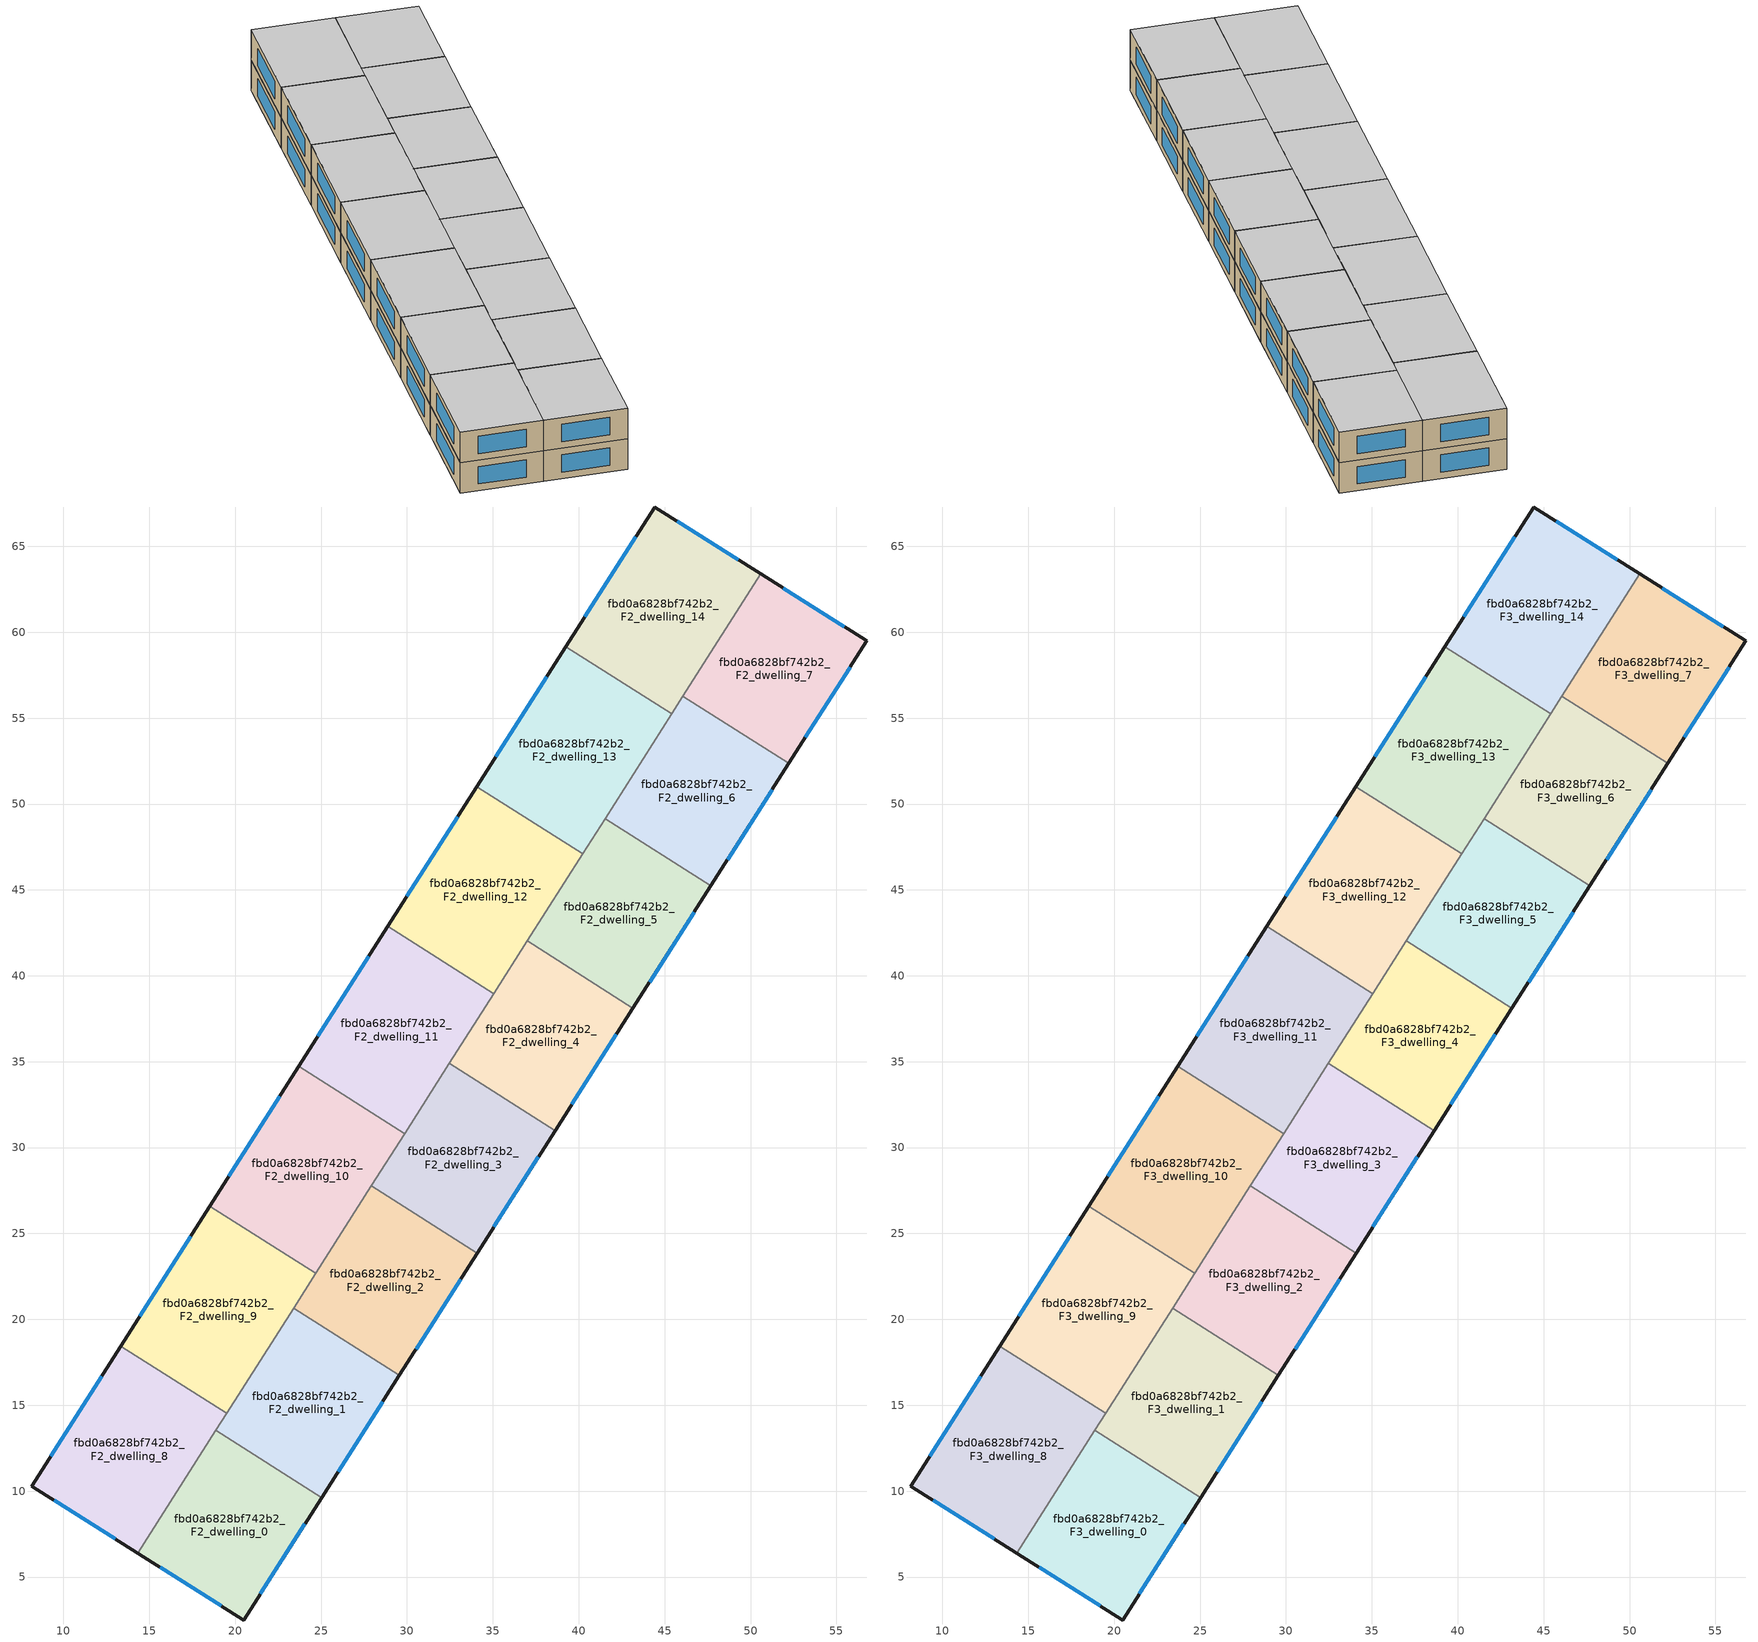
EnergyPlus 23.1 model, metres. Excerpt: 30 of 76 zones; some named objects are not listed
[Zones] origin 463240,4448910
fbd0a6828bf742b2_F2_dwelling_0
 floor to fbd0a6828bf742b2_F1_dwelling_0 (EU_floor_Construction): 25.03,9.61 20.5,2.5 14.33,6.39 18.87,13.53 z6
 wall outside (EU_wall_Construction): 14.33,6.39 20.5,2.5 25.03,9.61 z6:9
 wall to fbd0a6828bf742b2_F2_dwelling_1 (EU_wall_Construction): 25.03,9.61 18.87,13.53 z6:9
 wall to fbd0a6828bf742b2_F2_dwelling_8 (EU_wall_Construction): 18.87,13.53 14.33,6.39 z6:9
 window (EU_Window_Construction): 21.47,4.02 24.06,8.09 / 15.65,5.56 19.18,3.33 z6.64:8.36
fbd0a6828bf742b2_F2_dwelling_1
 floor to fbd0a6828bf742b2_F1_dwelling_1 (EU_floor_Construction): 29.56,16.74 25.03,9.61 18.87,13.53 23.4,20.66 z6
 wall outside (EU_wall_Construction): 25.03,9.61 29.56,16.74 z6:9
 wall to fbd0a6828bf742b2_F2_dwelling_2 (EU_wall_Construction): 29.56,16.74 23.4,20.66 z6:9
 wall to fbd0a6828bf742b2_F2_dwelling_9 (EU_wall_Construction): 23.4,20.66 19.5,14.53 z6:9
 wall to fbd0a6828bf742b2_F2_dwelling_8 (EU_wall_Construction): 19.5,14.53 18.87,13.53 z6:9
 window (EU_Window_Construction): 26,11.14 28.59,15.21 z6.64:8.36
fbd0a6828bf742b2_F2_dwelling_10
 floor to fbd0a6828bf742b2_F1_dwelling_10 (EU_floor_Construction): 29.86,30.81 24.68,22.67 18.53,26.59 23.71,34.73 z6
 wall outside (EU_wall_Construction): 23.71,34.73 18.53,26.59 z6:9
 wall to fbd0a6828bf742b2_F2_dwelling_11 (EU_wall_Construction): 29.86,30.81 23.71,34.73 z6:9
 wall to fbd0a6828bf742b2_F2_dwelling_9 (EU_wall_Construction): 18.53,26.59 24.68,22.67 z6:9
 wall to fbd0a6828bf742b2_F2_dwelling_2 (EU_wall_Construction): 24.68,22.67 27.93,27.78 z6:9
 wall to fbd0a6828bf742b2_F2_dwelling_3 (EU_wall_Construction): 27.93,27.78 29.86,30.81 z6:9
 window (EU_Window_Construction): 22.6,32.99 19.64,28.33 z6.64:8.36
fbd0a6828bf742b2_F2_dwelling_11
 floor to fbd0a6828bf742b2_F1_dwelling_11 (EU_floor_Construction): 35.05,38.96 29.86,30.81 23.71,34.73 28.89,42.87 z6
 wall outside (EU_wall_Construction): 28.89,42.87 23.71,34.73 z6:9
 wall to fbd0a6828bf742b2_F2_dwelling_12 (EU_wall_Construction): 35.05,38.96 28.89,42.87 z6:9
 wall to fbd0a6828bf742b2_F2_dwelling_3 (EU_wall_Construction): 29.86,30.81 32.47,34.9 z6:9
 wall to fbd0a6828bf742b2_F2_dwelling_4 (EU_wall_Construction): 32.47,34.9 35.05,38.96 z6:9
 window (EU_Window_Construction): 27.78,41.13 24.82,36.47 z6.64:8.36
fbd0a6828bf742b2_F2_dwelling_12
 floor to fbd0a6828bf742b2_F1_dwelling_12 (EU_floor_Construction): 40.23,47.1 35.05,38.96 28.89,42.87 34.07,51.02 z6
 wall outside (EU_wall_Construction): 34.07,51.02 28.89,42.87 z6:9
 wall to fbd0a6828bf742b2_F2_dwelling_13 (EU_wall_Construction): 40.23,47.1 34.07,51.02 z6:9
 wall to fbd0a6828bf742b2_F2_dwelling_5 (EU_wall_Construction): 37,42.03 40.23,47.1 z6:9
 wall to fbd0a6828bf742b2_F2_dwelling_4 (EU_wall_Construction): 35.05,38.96 37,42.03 z6:9
 window (EU_Window_Construction): 32.96,49.27 30,44.62 z6.64:8.36
fbd0a6828bf742b2_F2_dwelling_13
 floor to fbd0a6828bf742b2_F1_dwelling_13 (EU_floor_Construction): 45.41,55.24 40.23,47.1 34.07,51.02 39.25,59.16 z6
 wall outside (EU_wall_Construction): 39.25,59.16 34.07,51.02 z6:9
 wall to fbd0a6828bf742b2_F2_dwelling_14 (EU_wall_Construction): 45.41,55.24 39.25,59.16 z6:9
 wall to fbd0a6828bf742b2_F2_dwelling_6 (EU_wall_Construction): 41.54,49.15 45.41,55.24 z6:9
 wall to fbd0a6828bf742b2_F2_dwelling_5 (EU_wall_Construction): 40.23,47.1 41.53,49.15 z6:9
 window (EU_Window_Construction): 38.14,57.41 35.18,52.76 z6.64:8.36
fbd0a6828bf742b2_F2_dwelling_14
 floor to fbd0a6828bf742b2_F1_dwelling_14 (EU_floor_Construction): 50.6,63.39 45.41,55.24 39.25,59.16 44.43,67.29 z6
 wall outside (EU_wall_Construction): 50.6,63.39 44.43,67.29 39.25,59.16 z6:9
 wall to fbd0a6828bf742b2_F2_dwelling_7 (EU_wall_Construction): 46.07,56.28 50.6,63.39 z6:9
 wall to fbd0a6828bf742b2_F2_dwelling_6 (EU_wall_Construction): 45.41,55.24 46.07,56.28 z6:9
 window (EU_Window_Construction): 43.32,65.55 40.36,60.9 / 49.27,64.23 45.75,66.46 z6.64:8.36
fbd0a6828bf742b2_F2_dwelling_2
 floor to fbd0a6828bf742b2_F1_dwelling_2 (EU_floor_Construction): 34.09,23.86 29.56,16.74 23.4,20.66 27.93,27.78 z6
 wall outside (EU_wall_Construction): 29.56,16.74 34.09,23.86 z6:9
 wall to fbd0a6828bf742b2_F2_dwelling_3 (EU_wall_Construction): 34.09,23.86 27.93,27.78 z6:9
 wall to fbd0a6828bf742b2_F2_dwelling_9 (EU_wall_Construction): 24.68,22.67 23.4,20.66 z6:9
 window (EU_Window_Construction): 30.53,18.26 33.12,22.34 z6.64:8.36
fbd0a6828bf742b2_F2_dwelling_3
 floor to fbd0a6828bf742b2_F1_dwelling_3 (EU_floor_Construction): 38.63,30.99 34.09,23.86 27.93,27.78 32.47,34.9 z6
 wall outside (EU_wall_Construction): 34.09,23.86 38.63,30.99 z6:9
 wall to fbd0a6828bf742b2_F2_dwelling_4 (EU_wall_Construction): 38.63,30.99 32.47,34.9 z6:9
 window (EU_Window_Construction): 35.06,25.39 37.65,29.46 z6.64:8.36
fbd0a6828bf742b2_F2_dwelling_4
 floor to fbd0a6828bf742b2_F1_dwelling_4 (EU_floor_Construction): 43.16,38.11 38.63,30.99 32.47,34.9 37,42.03 z6
 wall outside (EU_wall_Construction): 38.63,30.99 43.16,38.11 z6:9
 wall to fbd0a6828bf742b2_F2_dwelling_5 (EU_wall_Construction): 43.16,38.11 37,42.03 z6:9
 window (EU_Window_Construction): 39.6,32.51 42.19,36.58 z6.64:8.36
fbd0a6828bf742b2_F2_dwelling_5
 floor to fbd0a6828bf742b2_F1_dwelling_5 (EU_floor_Construction): 47.69,45.24 43.16,38.11 37,42.03 41.53,49.15 z6
 wall outside (EU_wall_Construction): 43.16,38.11 47.69,45.24 z6:9
 wall to fbd0a6828bf742b2_F2_dwelling_6 (EU_wall_Construction): 47.69,45.24 41.53,49.15 z6:9
 window (EU_Window_Construction): 44.13,39.64 46.72,43.71 z6.64:8.36
fbd0a6828bf742b2_F2_dwelling_6
 floor to fbd0a6828bf742b2_F1_dwelling_6 (EU_floor_Construction): 52.23,52.36 47.69,45.24 41.53,49.15 46.07,56.28 z6
 wall outside (EU_wall_Construction): 47.69,45.24 52.23,52.36 z6:9
 wall to fbd0a6828bf742b2_F2_dwelling_7 (EU_wall_Construction): 52.23,52.36 46.07,56.28 z6:9
 window (EU_Window_Construction): 48.66,46.76 51.26,50.83 z6.64:8.36
fbd0a6828bf742b2_F2_dwelling_7
 floor to fbd0a6828bf742b2_F1_dwelling_7 (EU_floor_Construction): 56.77,59.5 52.23,52.36 46.07,56.28 50.6,63.39 z6
 wall outside (EU_wall_Construction): 52.23,52.36 56.77,59.5 50.6,63.39 z6:9
 window (EU_Window_Construction): 55.44,60.33 51.92,62.56 / 53.2,53.89 55.79,57.97 z6.64:8.36
fbd0a6828bf742b2_F2_dwelling_8
 floor to fbd0a6828bf742b2_F1_dwelling_8 (EU_floor_Construction): 19.5,14.53 14.33,6.39 8.16,10.29 13.34,18.45 z6
 wall outside (EU_wall_Construction): 13.34,18.45 8.16,10.29 14.33,6.39 z6:9
 wall to fbd0a6828bf742b2_F2_dwelling_9 (EU_wall_Construction): 19.5,14.53 13.34,18.45 z6:9
 wall adiabatic (EU_wall_Construction): 19.5,14.53 23.4,20.66 / 19.5,14.53 23.4,20.66 z6:9
 window (EU_Window_Construction): 9.48,9.46 13.01,7.23 / 12.23,16.7 9.27,12.04 z6.64:8.36
fbd0a6828bf742b2_F2_dwelling_9
 floor to fbd0a6828bf742b2_F1_dwelling_9 (EU_floor_Construction): 24.68,22.67 19.5,14.53 13.34,18.45 18.53,26.59 z6
 wall outside (EU_wall_Construction): 18.53,26.59 13.34,18.45 z6:9
 window (EU_Window_Construction): 17.42,24.84 14.45,20.19 z6.64:8.36
fbd0a6828bf742b2_F3_dwelling_0
 floor to fbd0a6828bf742b2_F2_dwelling_0 (EU_floor_Construction): 25.03,9.61 20.5,2.5 14.33,6.39 18.87,13.53 z9
 wall outside (EU_wall_Construction): 14.33,6.39 20.5,2.5 25.03,9.61 z9:12
 wall to fbd0a6828bf742b2_F3_dwelling_1 (EU_wall_Construction): 25.03,9.61 18.87,13.53 z9:12
 wall to fbd0a6828bf742b2_F3_dwelling_8 (EU_wall_Construction): 18.87,13.53 14.33,6.39 z9:12
 window (EU_Window_Construction): 21.47,4.02 24.06,8.09 / 15.65,5.56 19.18,3.33 z9.64:11.36
 ceiling to fbd0a6828bf742b2_F4_dwelling_0 (EU_floor_Construction): 20.5,2.5 25.03,9.61 18.87,13.53 14.33,6.39 z12
fbd0a6828bf742b2_F3_dwelling_1
 floor to fbd0a6828bf742b2_F2_dwelling_1 (EU_floor_Construction): 29.56,16.74 25.03,9.61 18.87,13.53 23.4,20.66 z9
 wall outside (EU_wall_Construction): 25.03,9.61 29.56,16.74 z9:12
 wall to fbd0a6828bf742b2_F3_dwelling_2 (EU_wall_Construction): 29.56,16.74 23.4,20.66 z9:12
 wall to fbd0a6828bf742b2_F3_dwelling_9 (EU_wall_Construction): 23.4,20.66 19.5,14.53 z9:12
 wall to fbd0a6828bf742b2_F3_dwelling_8 (EU_wall_Construction): 19.5,14.53 18.87,13.53 z9:12
 window (EU_Window_Construction): 26,11.14 28.59,15.21 z9.64:11.36
 ceiling to fbd0a6828bf742b2_F4_dwelling_1 (EU_floor_Construction): 25.03,9.61 29.56,16.74 23.4,20.66 18.87,13.53 z12
fbd0a6828bf742b2_F3_dwelling_10
 floor to fbd0a6828bf742b2_F2_dwelling_10 (EU_floor_Construction): 29.86,30.81 24.68,22.67 18.53,26.59 23.71,34.73 z9
 wall outside (EU_wall_Construction): 23.71,34.73 18.53,26.59 z9:12
 wall to fbd0a6828bf742b2_F3_dwelling_11 (EU_wall_Construction): 29.86,30.81 23.71,34.73 z9:12
 wall to fbd0a6828bf742b2_F3_dwelling_9 (EU_wall_Construction): 18.53,26.59 24.68,22.67 z9:12
 wall to fbd0a6828bf742b2_F3_dwelling_2 (EU_wall_Construction): 24.68,22.67 27.93,27.78 z9:12
 wall to fbd0a6828bf742b2_F3_dwelling_3 (EU_wall_Construction): 27.93,27.78 29.86,30.81 z9:12
 window (EU_Window_Construction): 22.6,32.99 19.64,28.33 z9.64:11.36
 ceiling to fbd0a6828bf742b2_F4_dwelling_10 (EU_floor_Construction): 24.68,22.67 29.86,30.81 23.71,34.73 18.53,26.59 z12
fbd0a6828bf742b2_F3_dwelling_11
 floor to fbd0a6828bf742b2_F2_dwelling_11 (EU_floor_Construction): 35.05,38.96 29.86,30.81 23.71,34.73 28.89,42.87 z9
 wall outside (EU_wall_Construction): 28.89,42.87 23.71,34.73 z9:12
 wall to fbd0a6828bf742b2_F3_dwelling_12 (EU_wall_Construction): 35.05,38.96 28.89,42.87 z9:12
 wall to fbd0a6828bf742b2_F3_dwelling_3 (EU_wall_Construction): 29.86,30.81 32.47,34.9 z9:12
 wall to fbd0a6828bf742b2_F3_dwelling_4 (EU_wall_Construction): 32.47,34.9 35.05,38.96 z9:12
 window (EU_Window_Construction): 27.78,41.13 24.82,36.47 z9.64:11.36
 ceiling to fbd0a6828bf742b2_F4_dwelling_11 (EU_floor_Construction): 29.86,30.81 35.05,38.96 28.89,42.87 23.71,34.73 z12
fbd0a6828bf742b2_F3_dwelling_12
 floor to fbd0a6828bf742b2_F2_dwelling_12 (EU_floor_Construction): 40.23,47.1 35.05,38.96 28.89,42.87 34.07,51.02 z9
 wall outside (EU_wall_Construction): 34.07,51.02 28.89,42.87 z9:12
 wall to fbd0a6828bf742b2_F3_dwelling_13 (EU_wall_Construction): 40.23,47.1 34.07,51.02 z9:12
 wall to fbd0a6828bf742b2_F3_dwelling_5 (EU_wall_Construction): 37,42.03 40.23,47.1 z9:12
 wall to fbd0a6828bf742b2_F3_dwelling_4 (EU_wall_Construction): 35.05,38.96 37,42.03 z9:12
 window (EU_Window_Construction): 32.96,49.27 30,44.62 z9.64:11.36
 ceiling to fbd0a6828bf742b2_F4_dwelling_12 (EU_floor_Construction): 35.05,38.96 40.23,47.1 34.07,51.02 28.89,42.87 z12
fbd0a6828bf742b2_F3_dwelling_13
 floor to fbd0a6828bf742b2_F2_dwelling_13 (EU_floor_Construction): 45.41,55.24 40.23,47.1 34.07,51.02 39.25,59.16 z9
 wall outside (EU_wall_Construction): 39.25,59.16 34.07,51.02 z9:12
 wall to fbd0a6828bf742b2_F3_dwelling_14 (EU_wall_Construction): 45.41,55.24 39.25,59.16 z9:12
 wall to fbd0a6828bf742b2_F3_dwelling_6 (EU_wall_Construction): 41.54,49.15 45.41,55.24 z9:12
 wall to fbd0a6828bf742b2_F3_dwelling_5 (EU_wall_Construction): 40.23,47.1 41.53,49.15 z9:12
 window (EU_Window_Construction): 38.14,57.41 35.18,52.76 z9.64:11.36
 ceiling to fbd0a6828bf742b2_F4_dwelling_13 (EU_floor_Construction): 40.23,47.1 45.41,55.24 39.25,59.16 34.07,51.02 z12
fbd0a6828bf742b2_F3_dwelling_14
 floor to fbd0a6828bf742b2_F2_dwelling_14 (EU_floor_Construction): 50.6,63.39 45.41,55.24 39.25,59.16 44.43,67.29 z9
 wall outside (EU_wall_Construction): 50.6,63.39 44.43,67.29 39.25,59.16 z9:12
 wall to fbd0a6828bf742b2_F3_dwelling_7 (EU_wall_Construction): 46.07,56.28 50.6,63.39 z9:12
 wall to fbd0a6828bf742b2_F3_dwelling_6 (EU_wall_Construction): 45.41,55.24 46.07,56.28 z9:12
 window (EU_Window_Construction): 43.32,65.55 40.36,60.9 / 49.27,64.23 45.75,66.46 z9.64:11.36
 ceiling to fbd0a6828bf742b2_F4_dwelling_14 (EU_floor_Construction): 45.41,55.24 50.6,63.39 44.43,67.29 39.25,59.16 z12
fbd0a6828bf742b2_F3_dwelling_2
 floor to fbd0a6828bf742b2_F2_dwelling_2 (EU_floor_Construction): 34.09,23.86 29.56,16.74 23.4,20.66 27.93,27.78 z9
 wall outside (EU_wall_Construction): 29.56,16.74 34.09,23.86 z9:12
 wall to fbd0a6828bf742b2_F3_dwelling_3 (EU_wall_Construction): 34.09,23.86 27.93,27.78 z9:12
 wall to fbd0a6828bf742b2_F3_dwelling_9 (EU_wall_Construction): 24.68,22.67 23.4,20.66 z9:12
 window (EU_Window_Construction): 30.53,18.26 33.12,22.34 z9.64:11.36
 ceiling to fbd0a6828bf742b2_F4_dwelling_2 (EU_floor_Construction): 29.56,16.74 34.09,23.86 27.93,27.78 23.4,20.66 z12
fbd0a6828bf742b2_F3_dwelling_3
 floor to fbd0a6828bf742b2_F2_dwelling_3 (EU_floor_Construction): 38.63,30.99 34.09,23.86 27.93,27.78 32.47,34.9 z9
 wall outside (EU_wall_Construction): 34.09,23.86 38.63,30.99 z9:12
 wall to fbd0a6828bf742b2_F3_dwelling_4 (EU_wall_Construction): 38.63,30.99 32.47,34.9 z9:12
 window (EU_Window_Construction): 35.06,25.39 37.65,29.46 z9.64:11.36
 ceiling to fbd0a6828bf742b2_F4_dwelling_3 (EU_floor_Construction): 34.09,23.86 38.63,30.99 32.47,34.9 27.93,27.78 z12
fbd0a6828bf742b2_F3_dwelling_4
 floor to fbd0a6828bf742b2_F2_dwelling_4 (EU_floor_Construction): 43.16,38.11 38.63,30.99 32.47,34.9 37,42.03 z9
 wall outside (EU_wall_Construction): 38.63,30.99 43.16,38.11 z9:12
 wall to fbd0a6828bf742b2_F3_dwelling_5 (EU_wall_Construction): 43.16,38.11 37,42.03 z9:12
 window (EU_Window_Construction): 39.6,32.51 42.19,36.58 z9.64:11.36
 ceiling to fbd0a6828bf742b2_F4_dwelling_4 (EU_floor_Construction): 38.63,30.99 43.16,38.11 37,42.03 32.47,34.9 z12
fbd0a6828bf742b2_F3_dwelling_5
 floor to fbd0a6828bf742b2_F2_dwelling_5 (EU_floor_Construction): 47.69,45.24 43.16,38.11 37,42.03 41.53,49.15 z9
 wall outside (EU_wall_Construction): 43.16,38.11 47.69,45.24 z9:12
 wall to fbd0a6828bf742b2_F3_dwelling_6 (EU_wall_Construction): 47.69,45.24 41.53,49.15 z9:12
 window (EU_Window_Construction): 44.13,39.64 46.72,43.71 z9.64:11.36
 ceiling to fbd0a6828bf742b2_F4_dwelling_5 (EU_floor_Construction): 43.16,38.11 47.69,45.24 41.53,49.15 37,42.03 z12
fbd0a6828bf742b2_F3_dwelling_6
 floor to fbd0a6828bf742b2_F2_dwelling_6 (EU_floor_Construction): 52.23,52.36 47.69,45.24 41.53,49.15 46.07,56.28 z9
 wall outside (EU_wall_Construction): 47.69,45.24 52.23,52.36 z9:12
 wall to fbd0a6828bf742b2_F3_dwelling_7 (EU_wall_Construction): 52.23,52.36 46.07,56.28 z9:12
 window (EU_Window_Construction): 48.66,46.76 51.26,50.83 z9.64:11.36
 ceiling to fbd0a6828bf742b2_F4_dwelling_6 (EU_floor_Construction): 47.69,45.24 52.23,52.36 46.07,56.28 41.53,49.15 z12
fbd0a6828bf742b2_F3_dwelling_7
 floor to fbd0a6828bf742b2_F2_dwelling_7 (EU_floor_Construction): 56.77,59.5 52.23,52.36 46.07,56.28 50.6,63.39 z9
 wall outside (EU_wall_Construction): 52.23,52.36 56.77,59.5 50.6,63.39 z9:12
 window (EU_Window_Construction): 55.44,60.33 51.92,62.56 / 53.2,53.89 55.79,57.97 z9.64:11.36
 ceiling to fbd0a6828bf742b2_F4_dwelling_7 (EU_floor_Construction): 52.23,52.36 56.77,59.5 50.6,63.39 46.07,56.28 z12
fbd0a6828bf742b2_F3_dwelling_8
 floor to fbd0a6828bf742b2_F2_dwelling_8 (EU_floor_Construction): 19.5,14.53 14.33,6.39 8.16,10.29 13.34,18.45 z9
 wall outside (EU_wall_Construction): 13.34,18.45 8.16,10.29 14.33,6.39 z9:12
 wall to fbd0a6828bf742b2_F3_dwelling_9 (EU_wall_Construction): 19.5,14.53 13.34,18.45 z9:12
 wall adiabatic (EU_wall_Construction): 19.5,14.53 23.4,20.66 / 19.5,14.53 23.4,20.66 z9:12
 window (EU_Window_Construction): 9.48,9.46 13.01,7.23 / 12.23,16.7 9.27,12.04 z9.64:11.36
 ceiling to fbd0a6828bf742b2_F4_dwelling_8 (EU_floor_Construction): 14.33,6.39 19.5,14.53 13.34,18.45 8.16,10.29 z12
fbd0a6828bf742b2_F3_dwelling_9
 floor to fbd0a6828bf742b2_F2_dwelling_9 (EU_floor_Construction): 24.68,22.67 19.5,14.53 13.34,18.45 18.53,26.59 z9
 wall outside (EU_wall_Construction): 18.53,26.59 13.34,18.45 z9:12
 window (EU_Window_Construction): 17.42,24.84 14.45,20.19 z9.64:11.36
 ceiling to fbd0a6828bf742b2_F4_dwelling_9 (EU_floor_Construction): 19.5,14.53 24.68,22.67 18.53,26.59 13.34,18.45 z12
[Building]
EU S2 Campaign: North Axis=0; Terrain=City; Solar Distribution=FullExterior
[Site:Location]
Yerevan-Zvartnots.Intl.AP: Latitude=40.15; Longitude=44.383; Time Zone=4; Elevation=854
[SizingPeriod:WeatherFileDays]
AnnualSizingPeriod: Begin Month=1; Begin Day of Month=1; End Month=12; End Day of Month=31; Day of Week for Start Day=Monday; Use Weather File Daylight Saving Period=No; Use Weather File Rain and Snow Indicators=No
[MATERIAL]
EU_InternalMass_Material: Roughness=MediumRough; Thickness=0.1; Conductivity=1; Density=1800; Specific Heat=900; Thermal Absorptance=0.9; Solar Absorptance=0.7; Visible Absorptance=0.7
[MATERIAL:NOMASS] Roughness=MediumRough; Thermal Absorptance=0.9; Solar Absorptance=0.7; Visible Absorptance=0.7
Name | Thermal Resistance
EU_wall_NoMass | 1.05043
EU_floor_NoMass | 0.478065
[WINDOWMATERIAL:SIMPLEGLAZINGSYSTEM]
EU_Window_SimpleGlazing: UFactor=2.5566; Solar Heat Gain Coefficient=0.75; Visible Transmittance=0.75
[CONSTRUCTION]
EU_wall_Construction: EU_wall_NoMass
EU_floor_Construction: EU_floor_NoMass
EU_Window_Construction: EU_Window_SimpleGlazing
EU_InternalMass_Construction: EU_InternalMass_Material
[ZONE] Type=1; Multiplier=1; Ceiling Height=autocalculate; Floor Area=autocalculate; Part of Total Floor Area=Yes
Name | Volume
fbd0a6828bf742b2_F2_dwelling_0; fbd0a6828bf742b2_F3_dwelling_0 | 184.896
fbd0a6828bf742b2_F2_dwelling_1; fbd0a6828bf742b2_F3_dwelling_1; fbd0a6828bf742b2_F2_dwelling_5; fbd0a6828bf742b2_F3_dwelling_5 | 184.903
fbd0a6828bf742b2_F2_dwelling_10; fbd0a6828bf742b2_F3_dwelling_10; fbd0a6828bf742b2_F2_dwelling_8; fbd0a6828bf742b2_F3_dwelling_8 | 211.302
fbd0a6828bf742b2_F2_dwelling_11; fbd0a6828bf742b2_F3_dwelling_11 | 211.292
fbd0a6828bf742b2_F2_dwelling_12; fbd0a6828bf742b2_F3_dwelling_12; fbd0a6828bf742b2_F2_dwelling_9; fbd0a6828bf742b2_F3_dwelling_9 | 211.29
fbd0a6828bf742b2_F2_dwelling_13; fbd0a6828bf742b2_F3_dwelling_13 | 211.307
fbd0a6828bf742b2_F2_dwelling_14; fbd0a6828bf742b2_F3_dwelling_14 | 211.298
fbd0a6828bf742b2_F2_dwelling_2; fbd0a6828bf742b2_F3_dwelling_2 | 184.889
fbd0a6828bf742b2_F2_dwelling_3; fbd0a6828bf742b2_F3_dwelling_3 | 184.92
fbd0a6828bf742b2_F2_dwelling_4; fbd0a6828bf742b2_F3_dwelling_4 | 184.904
fbd0a6828bf742b2_F2_dwelling_6; fbd0a6828bf742b2_F3_dwelling_6 | 184.89
fbd0a6828bf742b2_F2_dwelling_7; fbd0a6828bf742b2_F3_dwelling_7 | 184.912
[INTERNALMASS] Construction=EU_InternalMass_Construction
Name | Zone or ZoneList | Surface Area
fbd0a6828bf742b2_F2_dwelling_0_EU_InternalMass | fbd0a6828bf742b2_F2_dwelling_0 | 61.6319
fbd0a6828bf742b2_F2_dwelling_1_EU_InternalMass | fbd0a6828bf742b2_F2_dwelling_1 | 61.6344
fbd0a6828bf742b2_F2_dwelling_2_EU_InternalMass | fbd0a6828bf742b2_F2_dwelling_2 | 61.6299
fbd0a6828bf742b2_F2_dwelling_3_EU_InternalMass | fbd0a6828bf742b2_F2_dwelling_3 | 61.64
fbd0a6828bf742b2_F2_dwelling_4_EU_InternalMass | fbd0a6828bf742b2_F2_dwelling_4 | 61.6344
fbd0a6828bf742b2_F2_dwelling_5_EU_InternalMass | fbd0a6828bf742b2_F2_dwelling_5 | 61.6344
fbd0a6828bf742b2_F2_dwelling_6_EU_InternalMass | fbd0a6828bf742b2_F2_dwelling_6 | 61.6299
fbd0a6828bf742b2_F2_dwelling_7_EU_InternalMass | fbd0a6828bf742b2_F2_dwelling_7 | 61.6374
fbd0a6828bf742b2_F2_dwelling_8_EU_InternalMass | fbd0a6828bf742b2_F2_dwelling_8 | 70.4361
fbd0a6828bf742b2_F2_dwelling_9_EU_InternalMass | fbd0a6828bf742b2_F2_dwelling_9 | 70.4299
fbd0a6828bf742b2_F2_dwelling_10_EU_InternalMass | fbd0a6828bf742b2_F2_dwelling_10 | 70.4339
fbd0a6828bf742b2_F2_dwelling_11_EU_InternalMass | fbd0a6828bf742b2_F2_dwelling_11 | 70.4304
fbd0a6828bf742b2_F2_dwelling_12_EU_InternalMass | fbd0a6828bf742b2_F2_dwelling_12 | 70.4299
fbd0a6828bf742b2_F2_dwelling_13_EU_InternalMass | fbd0a6828bf742b2_F2_dwelling_13 | 70.4356
fbd0a6828bf742b2_F2_dwelling_14_EU_InternalMass | fbd0a6828bf742b2_F2_dwelling_14 | 70.4325
fbd0a6828bf742b2_F3_dwelling_0_EU_InternalMass | fbd0a6828bf742b2_F3_dwelling_0 | 61.6319
fbd0a6828bf742b2_F3_dwelling_1_EU_InternalMass | fbd0a6828bf742b2_F3_dwelling_1 | 61.6344
fbd0a6828bf742b2_F3_dwelling_2_EU_InternalMass | fbd0a6828bf742b2_F3_dwelling_2 | 61.6299
fbd0a6828bf742b2_F3_dwelling_3_EU_InternalMass | fbd0a6828bf742b2_F3_dwelling_3 | 61.64
fbd0a6828bf742b2_F3_dwelling_4_EU_InternalMass | fbd0a6828bf742b2_F3_dwelling_4 | 61.6344
fbd0a6828bf742b2_F3_dwelling_5_EU_InternalMass | fbd0a6828bf742b2_F3_dwelling_5 | 61.6344
fbd0a6828bf742b2_F3_dwelling_6_EU_InternalMass | fbd0a6828bf742b2_F3_dwelling_6 | 61.6299
fbd0a6828bf742b2_F3_dwelling_7_EU_InternalMass | fbd0a6828bf742b2_F3_dwelling_7 | 61.6374
fbd0a6828bf742b2_F3_dwelling_8_EU_InternalMass | fbd0a6828bf742b2_F3_dwelling_8 | 70.4361
fbd0a6828bf742b2_F3_dwelling_9_EU_InternalMass | fbd0a6828bf742b2_F3_dwelling_9 | 70.4299
fbd0a6828bf742b2_F3_dwelling_10_EU_InternalMass | fbd0a6828bf742b2_F3_dwelling_10 | 70.4339
fbd0a6828bf742b2_F3_dwelling_11_EU_InternalMass | fbd0a6828bf742b2_F3_dwelling_11 | 70.4304
fbd0a6828bf742b2_F3_dwelling_12_EU_InternalMass | fbd0a6828bf742b2_F3_dwelling_12 | 70.4299
fbd0a6828bf742b2_F3_dwelling_13_EU_InternalMass | fbd0a6828bf742b2_F3_dwelling_13 | 70.4356
fbd0a6828bf742b2_F3_dwelling_14_EU_InternalMass | fbd0a6828bf742b2_F3_dwelling_14 | 70.4325
[OTHEREQUIPMENT] Fuel Type=Electricity; Design Level Calculation Method=Watts/Area; Power per Zone Floor Area=1; Fraction Latent=0; Fraction Radiant=0; Fraction Lost=0; Carbon Dioxide Generation Rate=0; EndUse Subcategory=EU_Step8_InternalGains
Name | Zone or ZoneList or Space or SpaceList | Schedule
EU_Step8_InternalGain_fbd0a6828bf742b2_F2_dwelling_0_f000 | fbd0a6828bf742b2_F2_dwelling_0 | EU_Step8_GainSchedule_fbd0a6828bf742b2_F2_dwelling_0_f000
EU_Step8_InternalGain_fbd0a6828bf742b2_F2_dwelling_1_f000 | fbd0a6828bf742b2_F2_dwelling_1 | EU_Step8_GainSchedule_fbd0a6828bf742b2_F2_dwelling_1_f000
EU_Step8_InternalGain_fbd0a6828bf742b2_F2_dwelling_2_f000 | fbd0a6828bf742b2_F2_dwelling_2 | EU_Step8_GainSchedule_fbd0a6828bf742b2_F2_dwelling_2_f000
EU_Step8_InternalGain_fbd0a6828bf742b2_F2_dwelling_3_f000 | fbd0a6828bf742b2_F2_dwelling_3 | EU_Step8_GainSchedule_fbd0a6828bf742b2_F2_dwelling_3_f000
EU_Step8_InternalGain_fbd0a6828bf742b2_F2_dwelling_4_f000 | fbd0a6828bf742b2_F2_dwelling_4 | EU_Step8_GainSchedule_fbd0a6828bf742b2_F2_dwelling_4_f000
EU_Step8_InternalGain_fbd0a6828bf742b2_F2_dwelling_5_f000 | fbd0a6828bf742b2_F2_dwelling_5 | EU_Step8_GainSchedule_fbd0a6828bf742b2_F2_dwelling_5_f000
EU_Step8_InternalGain_fbd0a6828bf742b2_F2_dwelling_6_f000 | fbd0a6828bf742b2_F2_dwelling_6 | EU_Step8_GainSchedule_fbd0a6828bf742b2_F2_dwelling_6_f000
EU_Step8_InternalGain_fbd0a6828bf742b2_F2_dwelling_7_f000 | fbd0a6828bf742b2_F2_dwelling_7 | EU_Step8_GainSchedule_fbd0a6828bf742b2_F2_dwelling_7_f000
EU_Step8_InternalGain_fbd0a6828bf742b2_F2_dwelling_8_f000 | fbd0a6828bf742b2_F2_dwelling_8 | EU_Step8_GainSchedule_fbd0a6828bf742b2_F2_dwelling_8_f000
EU_Step8_InternalGain_fbd0a6828bf742b2_F2_dwelling_9_f000 | fbd0a6828bf742b2_F2_dwelling_9 | EU_Step8_GainSchedule_fbd0a6828bf742b2_F2_dwelling_9_f000
EU_Step8_InternalGain_fbd0a6828bf742b2_F2_dwelling_10_f000 | fbd0a6828bf742b2_F2_dwelling_10 | EU_Step8_GainSchedule_fbd0a6828bf742b2_F2_dwelling_10_f000
EU_Step8_InternalGain_fbd0a6828bf742b2_F2_dwelling_11_f000 | fbd0a6828bf742b2_F2_dwelling_11 | EU_Step8_GainSchedule_fbd0a6828bf742b2_F2_dwelling_11_f000
EU_Step8_InternalGain_fbd0a6828bf742b2_F2_dwelling_12_f000 | fbd0a6828bf742b2_F2_dwelling_12 | EU_Step8_GainSchedule_fbd0a6828bf742b2_F2_dwelling_12_f000
EU_Step8_InternalGain_fbd0a6828bf742b2_F2_dwelling_13_f000 | fbd0a6828bf742b2_F2_dwelling_13 | EU_Step8_GainSchedule_fbd0a6828bf742b2_F2_dwelling_13_f000
EU_Step8_InternalGain_fbd0a6828bf742b2_F2_dwelling_14_f000 | fbd0a6828bf742b2_F2_dwelling_14 | EU_Step8_GainSchedule_fbd0a6828bf742b2_F2_dwelling_14_f000
EU_Step8_InternalGain_fbd0a6828bf742b2_F3_dwelling_0_f000 | fbd0a6828bf742b2_F3_dwelling_0 | EU_Step8_GainSchedule_fbd0a6828bf742b2_F3_dwelling_0_f000
EU_Step8_InternalGain_fbd0a6828bf742b2_F3_dwelling_1_f000 | fbd0a6828bf742b2_F3_dwelling_1 | EU_Step8_GainSchedule_fbd0a6828bf742b2_F3_dwelling_1_f000
EU_Step8_InternalGain_fbd0a6828bf742b2_F3_dwelling_2_f000 | fbd0a6828bf742b2_F3_dwelling_2 | EU_Step8_GainSchedule_fbd0a6828bf742b2_F3_dwelling_2_f000
EU_Step8_InternalGain_fbd0a6828bf742b2_F3_dwelling_3_f000 | fbd0a6828bf742b2_F3_dwelling_3 | EU_Step8_GainSchedule_fbd0a6828bf742b2_F3_dwelling_3_f000
EU_Step8_InternalGain_fbd0a6828bf742b2_F3_dwelling_4_f000 | fbd0a6828bf742b2_F3_dwelling_4 | EU_Step8_GainSchedule_fbd0a6828bf742b2_F3_dwelling_4_f000
EU_Step8_InternalGain_fbd0a6828bf742b2_F3_dwelling_5_f000 | fbd0a6828bf742b2_F3_dwelling_5 | EU_Step8_GainSchedule_fbd0a6828bf742b2_F3_dwelling_5_f000
EU_Step8_InternalGain_fbd0a6828bf742b2_F3_dwelling_6_f000 | fbd0a6828bf742b2_F3_dwelling_6 | EU_Step8_GainSchedule_fbd0a6828bf742b2_F3_dwelling_6_f000
EU_Step8_InternalGain_fbd0a6828bf742b2_F3_dwelling_7_f000 | fbd0a6828bf742b2_F3_dwelling_7 | EU_Step8_GainSchedule_fbd0a6828bf742b2_F3_dwelling_7_f000
EU_Step8_InternalGain_fbd0a6828bf742b2_F3_dwelling_8_f000 | fbd0a6828bf742b2_F3_dwelling_8 | EU_Step8_GainSchedule_fbd0a6828bf742b2_F3_dwelling_8_f000
EU_Step8_InternalGain_fbd0a6828bf742b2_F3_dwelling_9_f000 | fbd0a6828bf742b2_F3_dwelling_9 | EU_Step8_GainSchedule_fbd0a6828bf742b2_F3_dwelling_9_f000
EU_Step8_InternalGain_fbd0a6828bf742b2_F3_dwelling_10_f000 | fbd0a6828bf742b2_F3_dwelling_10 | EU_Step8_GainSchedule_fbd0a6828bf742b2_F3_dwelling_10_f000
EU_Step8_InternalGain_fbd0a6828bf742b2_F3_dwelling_11_f000 | fbd0a6828bf742b2_F3_dwelling_11 | EU_Step8_GainSchedule_fbd0a6828bf742b2_F3_dwelling_11_f000
EU_Step8_InternalGain_fbd0a6828bf742b2_F3_dwelling_12_f000 | fbd0a6828bf742b2_F3_dwelling_12 | EU_Step8_GainSchedule_fbd0a6828bf742b2_F3_dwelling_12_f000
EU_Step8_InternalGain_fbd0a6828bf742b2_F3_dwelling_13_f000 | fbd0a6828bf742b2_F3_dwelling_13 | EU_Step8_GainSchedule_fbd0a6828bf742b2_F3_dwelling_13_f000
EU_Step8_InternalGain_fbd0a6828bf742b2_F3_dwelling_14_f000 | fbd0a6828bf742b2_F3_dwelling_14 | EU_Step8_GainSchedule_fbd0a6828bf742b2_F3_dwelling_14_f000
[ZONEVENTILATION:DESIGNFLOWRATE] Schedule=EU_AlwaysOn; Design Flow Rate Calculation Method=AirChanges/Hour; Air Changes per Hour=0.557805; Ventilation Type=Natural; Fan Pressure Rise=0; Fan Total Efficiency=1; Constant Term Coefficient=1; Temperature Term Coefficient=0; Velocity Term Coefficient=0; Velocity Squared Term Coefficient=0; Minimum Indoor Temperature=-100; Maximum Indoor Temperature=100; Delta Temperature=-100; Minimum Outdoor Temperature=-100; Maximum Outdoor Temperature=100; Maximum Wind Speed=40
Name | Zone or ZoneList or Space or SpaceList
EU_ConstantAir_fbd0a6828bf742b2_F2_dwelling_0 | fbd0a6828bf742b2_F2_dwelling_0
EU_ConstantAir_fbd0a6828bf742b2_F2_dwelling_1 | fbd0a6828bf742b2_F2_dwelling_1
EU_ConstantAir_fbd0a6828bf742b2_F2_dwelling_2 | fbd0a6828bf742b2_F2_dwelling_2
EU_ConstantAir_fbd0a6828bf742b2_F2_dwelling_3 | fbd0a6828bf742b2_F2_dwelling_3
EU_ConstantAir_fbd0a6828bf742b2_F2_dwelling_4 | fbd0a6828bf742b2_F2_dwelling_4
EU_ConstantAir_fbd0a6828bf742b2_F2_dwelling_5 | fbd0a6828bf742b2_F2_dwelling_5
EU_ConstantAir_fbd0a6828bf742b2_F2_dwelling_6 | fbd0a6828bf742b2_F2_dwelling_6
EU_ConstantAir_fbd0a6828bf742b2_F2_dwelling_7 | fbd0a6828bf742b2_F2_dwelling_7
EU_ConstantAir_fbd0a6828bf742b2_F2_dwelling_8 | fbd0a6828bf742b2_F2_dwelling_8
EU_ConstantAir_fbd0a6828bf742b2_F2_dwelling_9 | fbd0a6828bf742b2_F2_dwelling_9
EU_ConstantAir_fbd0a6828bf742b2_F2_dwelling_10 | fbd0a6828bf742b2_F2_dwelling_10
EU_ConstantAir_fbd0a6828bf742b2_F2_dwelling_11 | fbd0a6828bf742b2_F2_dwelling_11
EU_ConstantAir_fbd0a6828bf742b2_F2_dwelling_12 | fbd0a6828bf742b2_F2_dwelling_12
EU_ConstantAir_fbd0a6828bf742b2_F2_dwelling_13 | fbd0a6828bf742b2_F2_dwelling_13
EU_ConstantAir_fbd0a6828bf742b2_F2_dwelling_14 | fbd0a6828bf742b2_F2_dwelling_14
EU_ConstantAir_fbd0a6828bf742b2_F3_dwelling_0 | fbd0a6828bf742b2_F3_dwelling_0
EU_ConstantAir_fbd0a6828bf742b2_F3_dwelling_1 | fbd0a6828bf742b2_F3_dwelling_1
EU_ConstantAir_fbd0a6828bf742b2_F3_dwelling_2 | fbd0a6828bf742b2_F3_dwelling_2
EU_ConstantAir_fbd0a6828bf742b2_F3_dwelling_3 | fbd0a6828bf742b2_F3_dwelling_3
EU_ConstantAir_fbd0a6828bf742b2_F3_dwelling_4 | fbd0a6828bf742b2_F3_dwelling_4
EU_ConstantAir_fbd0a6828bf742b2_F3_dwelling_5 | fbd0a6828bf742b2_F3_dwelling_5
EU_ConstantAir_fbd0a6828bf742b2_F3_dwelling_6 | fbd0a6828bf742b2_F3_dwelling_6
EU_ConstantAir_fbd0a6828bf742b2_F3_dwelling_7 | fbd0a6828bf742b2_F3_dwelling_7
EU_ConstantAir_fbd0a6828bf742b2_F3_dwelling_8 | fbd0a6828bf742b2_F3_dwelling_8
EU_ConstantAir_fbd0a6828bf742b2_F3_dwelling_9 | fbd0a6828bf742b2_F3_dwelling_9
EU_ConstantAir_fbd0a6828bf742b2_F3_dwelling_10 | fbd0a6828bf742b2_F3_dwelling_10
EU_ConstantAir_fbd0a6828bf742b2_F3_dwelling_11 | fbd0a6828bf742b2_F3_dwelling_11
EU_ConstantAir_fbd0a6828bf742b2_F3_dwelling_12 | fbd0a6828bf742b2_F3_dwelling_12
EU_ConstantAir_fbd0a6828bf742b2_F3_dwelling_13 | fbd0a6828bf742b2_F3_dwelling_13
EU_ConstantAir_fbd0a6828bf742b2_F3_dwelling_14 | fbd0a6828bf742b2_F3_dwelling_14
[HVACTEMPLATE:THERMOSTAT] Constant Heating Setpoint=20; Constant Cooling Setpoint=50
EU_HeatOnly_fbd0a6828bf742b2_F3_dwelling_4; EU_HeatOnly_fbd0a6828bf742b2_F3_dwelling_5; EU_HeatOnly_fbd0a6828bf742b2_F3_dwelling_6; EU_HeatOnly_fbd0a6828bf742b2_F3_dwelling_7; EU_HeatOnly_fbd0a6828bf742b2_F3_dwelling_8; EU_HeatOnly_fbd0a6828bf742b2_F3_dwelling_9; EU_HeatOnly_fbd0a6828bf742b2_F3_dwelling_10; EU_HeatOnly_fbd0a6828bf742b2_F3_dwelling_11; EU_HeatOnly_fbd0a6828bf742b2_F3_dwelling_12; EU_HeatOnly_fbd0a6828bf742b2_F3_dwelling_13; EU_HeatOnly_fbd0a6828bf742b2_F3_dwelling_14; EU_HeatOnly_fbd0a6828bf742b2_F4_dwelling_0; EU_HeatOnly_fbd0a6828bf742b2_F4_dwelling_1; EU_HeatOnly_fbd0a6828bf742b2_F4_dwelling_2; EU_HeatOnly_fbd0a6828bf742b2_F4_dwelling_3; EU_HeatOnly_fbd0a6828bf742b2_F4_dwelling_4; EU_HeatOnly_fbd0a6828bf742b2_F4_dwelling_5; EU_HeatOnly_fbd0a6828bf742b2_F4_dwelling_6; EU_HeatOnly_fbd0a6828bf742b2_F4_dwelling_7; EU_HeatOnly_fbd0a6828bf742b2_F4_dwelling_8; EU_HeatOnly_fbd0a6828bf742b2_F4_dwelling_9; EU_HeatOnly_fbd0a6828bf742b2_F4_dwelling_10; EU_HeatOnly_fbd0a6828bf742b2_F4_dwelling_11; EU_HeatOnly_fbd0a6828bf742b2_F4_dwelling_12; EU_HeatOnly_fbd0a6828bf742b2_F4_dwelling_13; EU_HeatOnly_fbd0a6828bf742b2_F4_dwelling_14
[HVACTEMPLATE:ZONE:IDEALLOADSAIRSYSTEM] System Availability Schedule=EU_AlwaysOn; Maximum Heating Supply Air Temperature=50; Minimum Cooling Supply Air Temperature=13; Maximum Heating Supply Air Humidity Ratio=0.0156; Minimum Cooling Supply Air Humidity Ratio=0.0077; Heating Limit=NoLimit; Cooling Limit=NoLimit; Heating Availability Schedule=EU_AlwaysOn; Cooling Availability Schedule=EU_CoolingOff; Dehumidification Control Type=ConstantSensibleHeatRatio; Cooling Sensible Heat Ratio=0.7; Dehumidification Setpoint=60; Humidification Control Type=None; Humidification Setpoint=30; Outdoor Air Method=None; Outdoor Air Flow Rate per Person=0.00944; Outdoor Air Flow Rate per Zone Floor Area=0; Outdoor Air Flow Rate per Zone=0; Demand Controlled Ventilation Type=None; Outdoor Air Economizer Type=NoEconomizer; Heat Recovery Type=None; Sensible Heat Recovery Effectiveness=0.7; Latent Heat Recovery Effectiveness=0.65
Name | Template Thermostat
fbd0a6828bf742b2_F2_dwelling_0 | EU_HeatOnly_fbd0a6828bf742b2_F2_dwelling_0
fbd0a6828bf742b2_F2_dwelling_1 | EU_HeatOnly_fbd0a6828bf742b2_F2_dwelling_1
fbd0a6828bf742b2_F2_dwelling_2 | EU_HeatOnly_fbd0a6828bf742b2_F2_dwelling_2
fbd0a6828bf742b2_F2_dwelling_3 | EU_HeatOnly_fbd0a6828bf742b2_F2_dwelling_3
fbd0a6828bf742b2_F2_dwelling_4 | EU_HeatOnly_fbd0a6828bf742b2_F2_dwelling_4
fbd0a6828bf742b2_F2_dwelling_5 | EU_HeatOnly_fbd0a6828bf742b2_F2_dwelling_5
fbd0a6828bf742b2_F2_dwelling_6 | EU_HeatOnly_fbd0a6828bf742b2_F2_dwelling_6
fbd0a6828bf742b2_F2_dwelling_7 | EU_HeatOnly_fbd0a6828bf742b2_F2_dwelling_7
fbd0a6828bf742b2_F2_dwelling_8 | EU_HeatOnly_fbd0a6828bf742b2_F2_dwelling_8
fbd0a6828bf742b2_F2_dwelling_9 | EU_HeatOnly_fbd0a6828bf742b2_F2_dwelling_9
fbd0a6828bf742b2_F2_dwelling_10 | EU_HeatOnly_fbd0a6828bf742b2_F2_dwelling_10
fbd0a6828bf742b2_F2_dwelling_11 | EU_HeatOnly_fbd0a6828bf742b2_F2_dwelling_11
fbd0a6828bf742b2_F2_dwelling_12 | EU_HeatOnly_fbd0a6828bf742b2_F2_dwelling_12
fbd0a6828bf742b2_F2_dwelling_13 | EU_HeatOnly_fbd0a6828bf742b2_F2_dwelling_13
fbd0a6828bf742b2_F2_dwelling_14 | EU_HeatOnly_fbd0a6828bf742b2_F2_dwelling_14
fbd0a6828bf742b2_F3_dwelling_0 | EU_HeatOnly_fbd0a6828bf742b2_F3_dwelling_0
fbd0a6828bf742b2_F3_dwelling_1 | EU_HeatOnly_fbd0a6828bf742b2_F3_dwelling_1
fbd0a6828bf742b2_F3_dwelling_2 | EU_HeatOnly_fbd0a6828bf742b2_F3_dwelling_2
fbd0a6828bf742b2_F3_dwelling_3 | EU_HeatOnly_fbd0a6828bf742b2_F3_dwelling_3
fbd0a6828bf742b2_F3_dwelling_4 | EU_HeatOnly_fbd0a6828bf742b2_F3_dwelling_4
fbd0a6828bf742b2_F3_dwelling_5 | EU_HeatOnly_fbd0a6828bf742b2_F3_dwelling_5
fbd0a6828bf742b2_F3_dwelling_6 | EU_HeatOnly_fbd0a6828bf742b2_F3_dwelling_6
fbd0a6828bf742b2_F3_dwelling_7 | EU_HeatOnly_fbd0a6828bf742b2_F3_dwelling_7
fbd0a6828bf742b2_F3_dwelling_8 | EU_HeatOnly_fbd0a6828bf742b2_F3_dwelling_8
fbd0a6828bf742b2_F3_dwelling_9 | EU_HeatOnly_fbd0a6828bf742b2_F3_dwelling_9
fbd0a6828bf742b2_F3_dwelling_10 | EU_HeatOnly_fbd0a6828bf742b2_F3_dwelling_10
fbd0a6828bf742b2_F3_dwelling_11 | EU_HeatOnly_fbd0a6828bf742b2_F3_dwelling_11
fbd0a6828bf742b2_F3_dwelling_12 | EU_HeatOnly_fbd0a6828bf742b2_F3_dwelling_12
fbd0a6828bf742b2_F3_dwelling_13 | EU_HeatOnly_fbd0a6828bf742b2_F3_dwelling_13
fbd0a6828bf742b2_F3_dwelling_14 | EU_HeatOnly_fbd0a6828bf742b2_F3_dwelling_14
[SIZING:ZONE] Zone Cooling Design Supply Air Temperature Input Method=SupplyAirTemperature; Zone Cooling Design Supply Air Temperature=13; Zone Heating Design Supply Air Temperature Input Method=SupplyAirTemperature; Zone Heating Design Supply Air Temperature=50; Zone Cooling Design Supply Air Humidity Ratio=0.008; Zone Heating Design Supply Air Humidity Ratio=0.008; Cooling Design Air Flow Method=DesignDay; Cooling Design Air Flow Rate=0; Cooling Minimum Air Flow per Zone Floor Area=0.000762; Cooling Minimum Air Flow=0; Cooling Minimum Air Flow Fraction=0.2; Heating Design Air Flow Method=DesignDay; Heating Design Air Flow Rate=0; Heating Maximum Air Flow per Zone Floor Area=0.002032; Heating Maximum Air Flow=0.141576; Heating Maximum Air Flow Fraction=0.3; Account for Dedicated Outdoor Air System=No; Dedicated Outdoor Air System Control Strategy=NeutralSupplyAir; Dedicated Outdoor Air Low Setpoint Temperature for Design=autosize; Dedicated Outdoor Air High Setpoint Temperature for Design=autosize; Zone Load Sizing Method=Sensible Load Only No Latent Load; Zone Latent Cooling Design Supply Air Humidity Ratio Input Method=HumidityRatioDifference; Zone Cooling Design Supply Air Humidity Ratio Difference=0.005; Zone Latent Heating Design Supply Air Humidity Ratio Input Method=HumidityRatioDifference; Zone Humidification Design Supply Air Humidity Ratio Difference=0.005
fbd0a6828bf742b2_F2_dwelling_0; fbd0a6828bf742b2_F2_dwelling_1; fbd0a6828bf742b2_F2_dwelling_2; fbd0a6828bf742b2_F2_dwelling_3; fbd0a6828bf742b2_F2_dwelling_4; fbd0a6828bf742b2_F2_dwelling_5; fbd0a6828bf742b2_F2_dwelling_6; fbd0a6828bf742b2_F2_dwelling_7; fbd0a6828bf742b2_F2_dwelling_8; fbd0a6828bf742b2_F2_dwelling_9; fbd0a6828bf742b2_F2_dwelling_10; fbd0a6828bf742b2_F2_dwelling_11; fbd0a6828bf742b2_F2_dwelling_12; fbd0a6828bf742b2_F2_dwelling_13; fbd0a6828bf742b2_F2_dwelling_14; fbd0a6828bf742b2_F3_dwelling_0; fbd0a6828bf742b2_F3_dwelling_1; fbd0a6828bf742b2_F3_dwelling_2; fbd0a6828bf742b2_F3_dwelling_3; fbd0a6828bf742b2_F3_dwelling_4; fbd0a6828bf742b2_F3_dwelling_5; fbd0a6828bf742b2_F3_dwelling_6; fbd0a6828bf742b2_F3_dwelling_7; fbd0a6828bf742b2_F3_dwelling_8; fbd0a6828bf742b2_F3_dwelling_9; fbd0a6828bf742b2_F3_dwelling_10; fbd0a6828bf742b2_F3_dwelling_11; fbd0a6828bf742b2_F3_dwelling_12; fbd0a6828bf742b2_F3_dwelling_13; fbd0a6828bf742b2_F3_dwelling_14
[SCHEDULE:CONSTANT]
Name | Hourly Value
EU_AlwaysOn | 1
EU_CoolingOff | 0
[SCHEDULE:FILE] Column Number=1; Rows to Skip at Top=0; Number of Hours of Data=8760; Column Separator=Comma; Interpolate to Timestep=No; Minutes per Item=60; Adjust Schedule for Daylight Savings=Yes
Name | File
EU_Step8_GainSchedule_fbd0a6828bf742b2_F2_dwelling_0_f000 | ../../schedules/fbd0a6828bf742b2/fbd0a6828bf742b2_F2_dwelling_0_f000_gain.csv
EU_Step8_GainSchedule_fbd0a6828bf742b2_F2_dwelling_1_f000 | ../../schedules/fbd0a6828bf742b2/fbd0a6828bf742b2_F2_dwelling_1_f000_gain.csv
EU_Step8_GainSchedule_fbd0a6828bf742b2_F2_dwelling_2_f000 | ../../schedules/fbd0a6828bf742b2/fbd0a6828bf742b2_F2_dwelling_2_f000_gain.csv
EU_Step8_GainSchedule_fbd0a6828bf742b2_F2_dwelling_3_f000 | ../../schedules/fbd0a6828bf742b2/fbd0a6828bf742b2_F2_dwelling_3_f000_gain.csv
EU_Step8_GainSchedule_fbd0a6828bf742b2_F2_dwelling_4_f000 | ../../schedules/fbd0a6828bf742b2/fbd0a6828bf742b2_F2_dwelling_4_f000_gain.csv
EU_Step8_GainSchedule_fbd0a6828bf742b2_F2_dwelling_5_f000 | ../../schedules/fbd0a6828bf742b2/fbd0a6828bf742b2_F2_dwelling_5_f000_gain.csv
EU_Step8_GainSchedule_fbd0a6828bf742b2_F2_dwelling_6_f000 | ../../schedules/fbd0a6828bf742b2/fbd0a6828bf742b2_F2_dwelling_6_f000_gain.csv
EU_Step8_GainSchedule_fbd0a6828bf742b2_F2_dwelling_7_f000 | ../../schedules/fbd0a6828bf742b2/fbd0a6828bf742b2_F2_dwelling_7_f000_gain.csv
EU_Step8_GainSchedule_fbd0a6828bf742b2_F2_dwelling_8_f000 | ../../schedules/fbd0a6828bf742b2/fbd0a6828bf742b2_F2_dwelling_8_f000_gain.csv
EU_Step8_GainSchedule_fbd0a6828bf742b2_F2_dwelling_9_f000 | ../../schedules/fbd0a6828bf742b2/fbd0a6828bf742b2_F2_dwelling_9_f000_gain.csv
EU_Step8_GainSchedule_fbd0a6828bf742b2_F2_dwelling_10_f000 | ../../schedules/fbd0a6828bf742b2/fbd0a6828bf742b2_F2_dwelling_10_f000_gain.csv
EU_Step8_GainSchedule_fbd0a6828bf742b2_F2_dwelling_11_f000 | ../../schedules/fbd0a6828bf742b2/fbd0a6828bf742b2_F2_dwelling_11_f000_gain.csv
EU_Step8_GainSchedule_fbd0a6828bf742b2_F2_dwelling_12_f000 | ../../schedules/fbd0a6828bf742b2/fbd0a6828bf742b2_F2_dwelling_12_f000_gain.csv
EU_Step8_GainSchedule_fbd0a6828bf742b2_F2_dwelling_13_f000 | ../../schedules/fbd0a6828bf742b2/fbd0a6828bf742b2_F2_dwelling_13_f000_gain.csv
EU_Step8_GainSchedule_fbd0a6828bf742b2_F2_dwelling_14_f000 | ../../schedules/fbd0a6828bf742b2/fbd0a6828bf742b2_F2_dwelling_14_f000_gain.csv
EU_Step8_GainSchedule_fbd0a6828bf742b2_F3_dwelling_0_f000 | ../../schedules/fbd0a6828bf742b2/fbd0a6828bf742b2_F3_dwelling_0_f000_gain.csv
EU_Step8_GainSchedule_fbd0a6828bf742b2_F3_dwelling_1_f000 | ../../schedules/fbd0a6828bf742b2/fbd0a6828bf742b2_F3_dwelling_1_f000_gain.csv
EU_Step8_GainSchedule_fbd0a6828bf742b2_F3_dwelling_2_f000 | ../../schedules/fbd0a6828bf742b2/fbd0a6828bf742b2_F3_dwelling_2_f000_gain.csv
EU_Step8_GainSchedule_fbd0a6828bf742b2_F3_dwelling_3_f000 | ../../schedules/fbd0a6828bf742b2/fbd0a6828bf742b2_F3_dwelling_3_f000_gain.csv
EU_Step8_GainSchedule_fbd0a6828bf742b2_F3_dwelling_4_f000 | ../../schedules/fbd0a6828bf742b2/fbd0a6828bf742b2_F3_dwelling_4_f000_gain.csv
EU_Step8_GainSchedule_fbd0a6828bf742b2_F3_dwelling_5_f000 | ../../schedules/fbd0a6828bf742b2/fbd0a6828bf742b2_F3_dwelling_5_f000_gain.csv
EU_Step8_GainSchedule_fbd0a6828bf742b2_F3_dwelling_6_f000 | ../../schedules/fbd0a6828bf742b2/fbd0a6828bf742b2_F3_dwelling_6_f000_gain.csv
EU_Step8_GainSchedule_fbd0a6828bf742b2_F3_dwelling_7_f000 | ../../schedules/fbd0a6828bf742b2/fbd0a6828bf742b2_F3_dwelling_7_f000_gain.csv
EU_Step8_GainSchedule_fbd0a6828bf742b2_F3_dwelling_8_f000 | ../../schedules/fbd0a6828bf742b2/fbd0a6828bf742b2_F3_dwelling_8_f000_gain.csv
EU_Step8_GainSchedule_fbd0a6828bf742b2_F3_dwelling_9_f000 | ../../schedules/fbd0a6828bf742b2/fbd0a6828bf742b2_F3_dwelling_9_f000_gain.csv
EU_Step8_GainSchedule_fbd0a6828bf742b2_F3_dwelling_10_f000 | ../../schedules/fbd0a6828bf742b2/fbd0a6828bf742b2_F3_dwelling_10_f000_gain.csv
EU_Step8_GainSchedule_fbd0a6828bf742b2_F3_dwelling_11_f000 | ../../schedules/fbd0a6828bf742b2/fbd0a6828bf742b2_F3_dwelling_11_f000_gain.csv
EU_Step8_GainSchedule_fbd0a6828bf742b2_F3_dwelling_12_f000 | ../../schedules/fbd0a6828bf742b2/fbd0a6828bf742b2_F3_dwelling_12_f000_gain.csv
EU_Step8_GainSchedule_fbd0a6828bf742b2_F3_dwelling_13_f000 | ../../schedules/fbd0a6828bf742b2/fbd0a6828bf742b2_F3_dwelling_13_f000_gain.csv
EU_Step8_GainSchedule_fbd0a6828bf742b2_F3_dwelling_14_f000 | ../../schedules/fbd0a6828bf742b2/fbd0a6828bf742b2_F3_dwelling_14_f000_gain.csv
